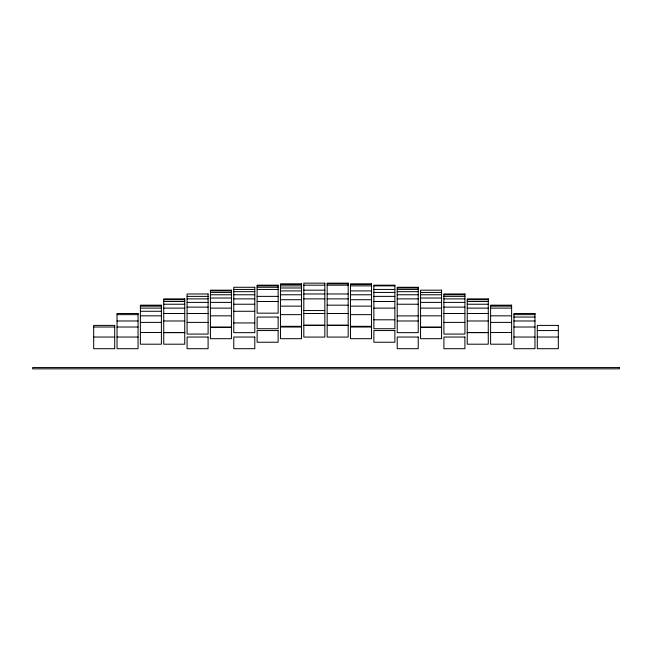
<?xml version="1.0" encoding="UTF-8"?>
<svg xmlns="http://www.w3.org/2000/svg" width="652" height="652" viewBox="0 0 652 652"><rect width="100%" height="100%" fill="white"/><g stroke="black" fill="none" stroke-linecap="round" stroke-linejoin="round"><path stroke-width="0.98" d="M327.165 283.824L348.184 283.824M280.474 284.5L301.485 284.5M350.515 284.5L371.526 284.5M303.816 285.185L324.835 285.185M327.165 285.185L348.184 285.185M257.124 285.878L278.135 285.878M280.474 285.878L301.485 285.878M350.515 285.878L371.526 285.878M373.865 285.878L394.876 285.878M257.124 287.279L278.135 287.279M280.474 287.988L301.485 287.988M397.215 287.988L418.225 287.988M233.775 289.439L254.785 289.439M257.124 289.439L278.135 289.439M373.865 289.439L394.876 289.439M397.215 289.439L418.225 289.439M303.816 290.173L324.835 290.173M210.425 290.914L231.444 290.914M280.474 290.914L301.485 290.914M350.515 290.914L371.526 290.914M233.775 291.672L254.785 291.672M397.215 291.672L418.225 291.672M210.425 292.43L231.444 292.43M373.865 292.43L394.876 292.43M420.556 292.43L441.575 292.43M303.816 293.979L324.835 293.979M327.165 293.979L348.184 293.979M210.425 294.769L231.444 294.769M233.775 294.769L254.785 294.769M280.474 294.769L301.485 294.769M350.515 294.769L371.526 294.769M397.215 294.769L418.225 294.769M420.556 294.769L441.575 294.769M443.906 294.769L464.917 294.769M187.083 296.375L208.094 296.375M257.124 296.375L278.135 296.375M373.865 296.375L394.876 296.375M443.906 296.375L464.917 296.375M210.425 298.029L231.444 298.029M420.556 298.029L441.575 298.029M187.083 298.877L208.094 298.877M233.775 298.877L254.785 298.877M303.816 298.877L324.835 298.877M327.165 298.877L348.184 298.877M397.215 298.877L418.225 298.877M443.906 298.877L464.917 298.877M163.733 299.733L184.744 299.733M280.474 299.733L301.485 299.733M350.515 299.733L371.526 299.733M467.256 299.733L488.267 299.733M163.733 301.493L184.744 301.493M257.124 301.493L278.135 301.493M373.865 301.493L394.876 301.493M467.256 301.493L488.267 301.493M187.083 302.389L208.094 302.389M210.425 302.389L231.444 302.389M420.556 302.389L441.575 302.389M443.906 302.389L464.917 302.389M163.733 304.231L184.744 304.231M233.775 304.231L254.785 304.231M397.215 304.231L418.225 304.231M467.256 304.231L488.267 304.231M327.165 305.177L348.184 305.177M140.384 306.147L161.394 306.147M280.474 306.147L301.485 306.147M350.515 306.147L371.526 306.147M490.606 306.147L511.616 306.147M187.083 307.125L208.094 307.125M443.906 307.125L464.917 307.125M140.384 308.127L161.394 308.127M163.733 308.127L184.744 308.127M210.425 308.127L231.444 308.127M373.865 308.127L394.876 308.127M420.556 308.127L441.575 308.127M467.256 308.127L488.267 308.127M490.606 308.127L511.616 308.127M303.816 310.548L324.835 310.548M140.384 311.273L161.394 311.273M233.775 311.273L254.785 311.273M163.733 313.498L184.744 313.498M187.083 313.498L208.094 313.498M303.816 313.498L324.835 313.498M327.165 313.498L348.184 313.498M443.906 313.498L464.917 313.498M467.256 313.498L488.267 313.498M117.034 314.647L138.053 314.647M280.474 314.647L301.485 314.647M350.515 314.647L371.526 314.647M513.947 314.647L534.966 314.647M140.384 315.837L161.394 315.837M210.425 315.837L231.444 315.837M420.556 315.837L441.575 315.837M490.606 315.837L511.616 315.837M397.215 315.902L418.225 315.902M513.947 317.059L534.966 317.059M373.865 319.806L394.876 319.806M117.034 320.988L138.053 320.988M163.733 320.988L184.744 320.988M397.215 320.988L418.225 320.988M467.256 320.988L488.267 320.988M513.947 320.988L534.966 320.988M140.384 322.398L161.394 322.398M187.083 322.398L208.094 322.398M443.906 322.398L464.917 322.398M490.606 322.398L511.616 322.398M233.775 322.944L254.785 322.944M93.684 327.019L114.703 327.019M117.034 327.019L138.053 327.019M210.425 327.019L231.444 327.019M420.556 327.019L441.575 327.019M513.947 327.019L534.966 327.019M210.425 327.516L231.444 327.516M420.556 327.516L441.575 327.516M537.297 330.556L558.316 330.556M140.384 332.52L161.394 332.52M163.733 332.52L184.744 332.52M467.256 332.52L488.267 332.52M490.606 332.52L511.616 332.52M163.733 332.659L184.744 332.659M467.256 332.659L488.267 332.659M93.684 337.035L114.703 337.035M117.034 337.035L138.053 337.035M513.947 337.035L534.966 337.035M537.297 337.035L558.316 337.035M324.835 283.155L303.816 283.155L303.816 325.169L324.835 325.169L324.835 283.155M348.184 283.155L327.165 283.155L327.165 325.169L348.184 325.169L348.184 283.155M301.485 283.824L280.474 283.824L280.474 326.326L301.485 326.326L301.485 283.824M371.526 283.824L350.515 283.824L350.515 326.326L371.526 326.326L371.526 283.824M278.135 285.185L257.124 285.185L257.124 313.164L278.135 313.164L278.135 285.185M394.876 285.185L373.865 285.185L373.865 328.738L394.876 328.738L394.876 285.185M254.785 287.279L233.775 287.279L233.775 332.659L254.785 332.659L254.785 287.279M418.225 287.279L397.215 287.279L397.215 332.659L418.225 332.659L418.225 287.279M231.444 290.173L210.425 290.173L210.425 338.698L231.444 338.698L231.444 290.173M441.575 290.173L420.556 290.173L420.556 338.698L441.575 338.698L441.575 290.173M208.094 293.979L187.083 293.979L187.083 334.068L208.094 334.068L208.094 293.979M464.917 293.979L443.906 293.979L443.906 334.068L464.917 334.068L464.917 293.979M184.744 298.877L163.733 298.877L163.733 344.199L184.744 344.199L184.744 298.877M488.267 298.877L467.256 298.877L467.256 344.199L488.267 344.199L488.267 298.877M161.394 305.177L140.384 305.177L140.384 344.199L161.394 344.199L161.394 305.177M511.616 305.177L490.606 305.177L490.606 344.199L511.616 344.199L511.616 305.177M138.053 313.498L117.034 313.498L117.034 348.706L138.053 348.706L138.053 313.498M534.966 313.498L513.947 313.498L513.947 348.706L534.966 348.706L534.966 313.498M278.135 317.059L257.124 317.059L257.124 328.738L278.135 328.738L278.135 317.059M114.703 325.405L93.684 325.405L93.684 348.706L114.703 348.706L114.703 325.405M324.835 325.405L303.816 325.405L303.816 337.076L324.835 337.076L324.835 325.405M348.184 325.405L327.165 325.405L327.165 337.076L348.184 337.076L348.184 325.405M558.316 325.405L537.297 325.405L537.297 348.706L558.316 348.706L558.316 325.405M301.485 327.019L280.474 327.019L280.474 338.698L301.485 338.698L301.485 327.019M371.526 327.019L350.515 327.019L350.515 338.698L371.526 338.698L371.526 327.019M278.135 330.556L257.124 330.556L257.124 342.235L278.135 342.235L278.135 330.556M394.876 330.556L373.865 330.556L373.865 342.235L394.876 342.235L394.876 330.556M208.094 337.035L187.083 337.035L187.083 348.706L208.094 348.706L208.094 337.035M254.785 337.035L233.775 337.035L233.775 348.706L254.785 348.706L254.785 337.035M418.225 337.035L397.215 337.035L397.215 348.706L418.225 348.706L418.225 337.035M464.917 337.035L443.906 337.035L443.906 348.706L464.917 348.706L464.917 337.035M619.4 367.565L32.6 367.565L32.6 368.845L619.4 368.845L619.4 367.565"/></g></svg>
